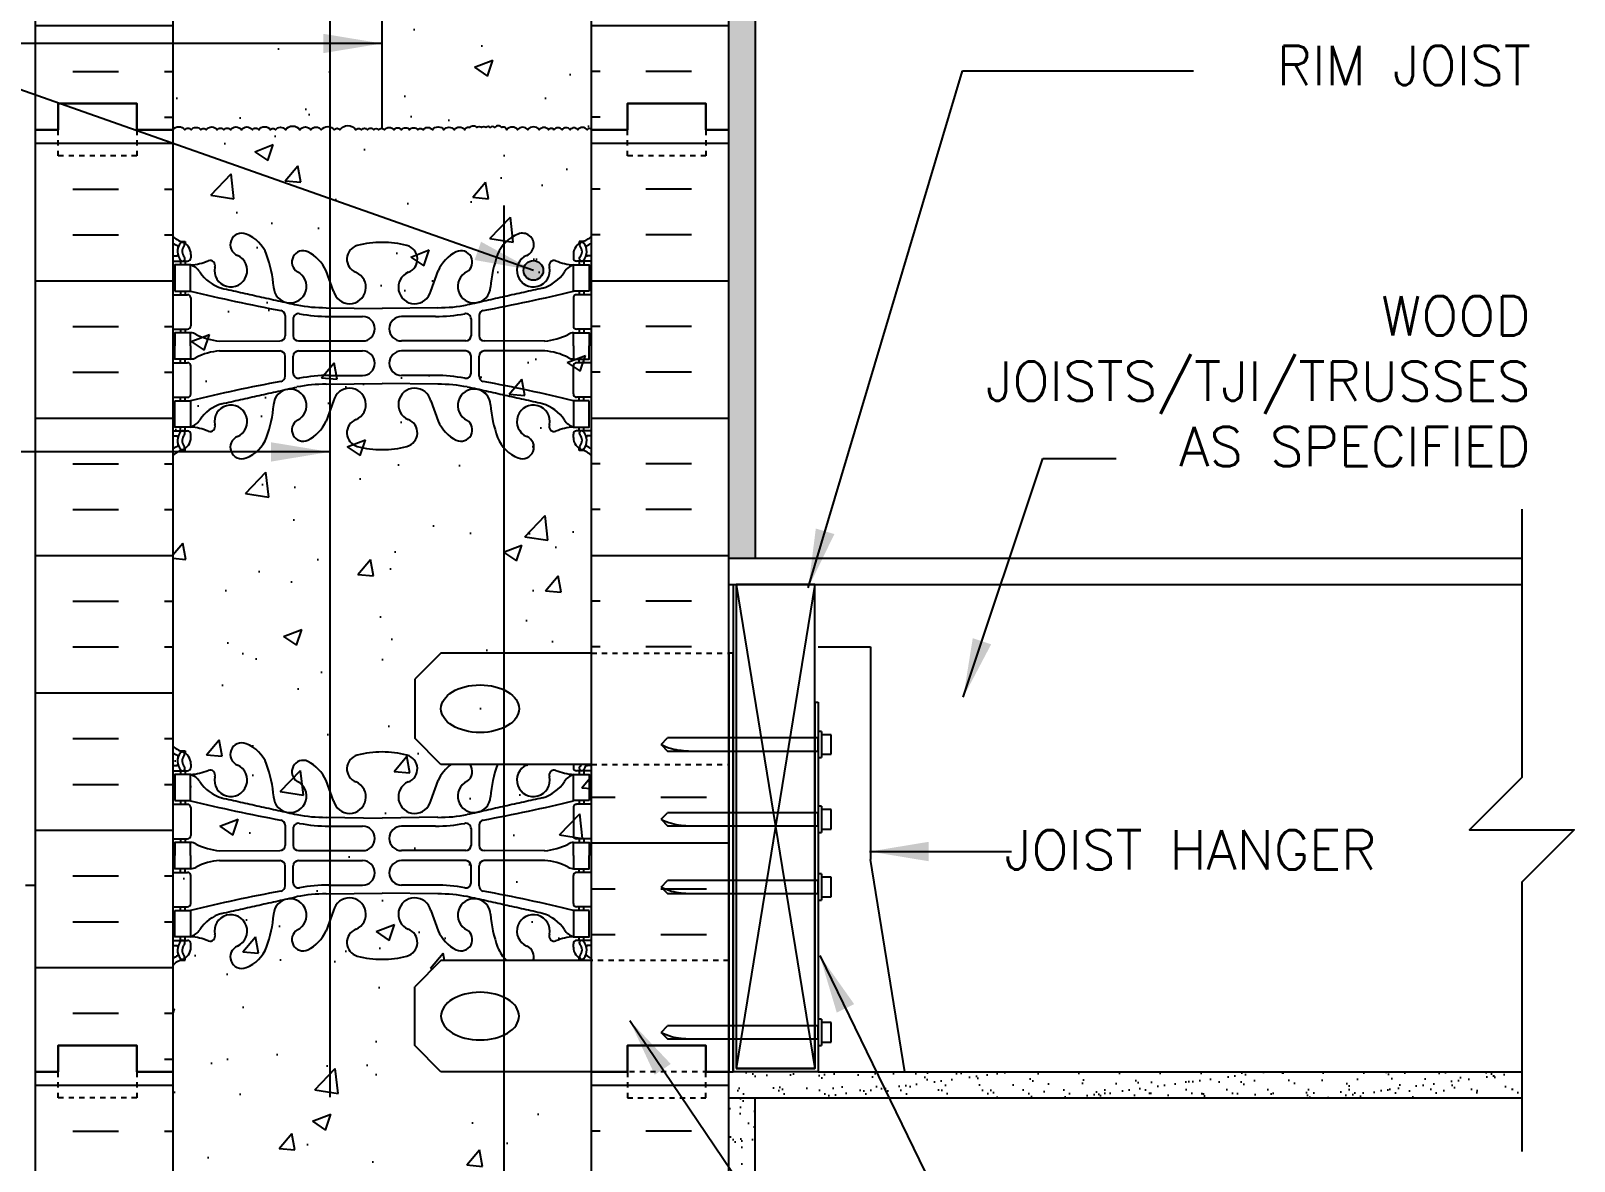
# Model space of a CAD drawing. Header units: inches. Extents: x 86.6 to 136.2, y -5.6 to 65.7.
# Drawn here: x 106.67 to 136.16, y 27.02 to 48.62 of the extents above; entities that cross this region are included whole.
import ezdxf
from ezdxf.enums import TextEntityAlignment as Align

# ---------------------------------------------------------------- set-up
doc = ezdxf.new("R2010")
doc.units = ezdxf.units.IN
doc.header["$LTSCALE"] = 0.5
doc.header["$MEASUREMENT"] = 0
doc.linetypes.add('DASHED2', pattern=[0.375, 0.25, -0.125])
doc.linetypes.add('HIDDEN2', pattern=[0.1875, 0.125, -0.0625])
for name, color, linetype in [('HATCH', 12, 'Continuous'), ('line25', 2, 'Continuous'), ('LINE3', 3, 'Continuous'), ('LINE50', 5, 'Continuous'), ('LINE9', 9, 'Continuous'), ('TEXT', 4, 'Continuous'), ('Web_Edge', 9, 'Continuous')]:
    doc.layers.add(name, color=color, linetype=linetype)
doc.styles.add('DIM', font='romans.shx', dxfattribs={"width": 0.7})
doc.styles.add('ROMANS', font='romans.shx', dxfattribs={"height": 1.125})
doc.dimstyles.new('ext_12', dxfattribs={"dimscale": 12, "dimtxt": 0.09375, "dimasz": 0.09375, "dimexe": 0.09375, "dimexo": 0.0625, "dimgap": 0.0625, "dimtad": 1, "dimdec": 1, "dimzin": 3, "dimdsep": 46, "dimlunit": 4, "dimtxsty": 'DIM', "dimcen": 0.09, "dimdle": 0.09375, "dimclrt": 4, "dimadec": 0, "dimazin": 0, "dimtfac": 1, "dimtdec": 1, "dimtmove": 2, "dimatfit": 3, "dimfxl": 0, "dimfrac": 2, "dimtolj": 1, "dimtzin": 0, "dimarcsym": 0})
pattern_1 = [(37.5, (62.706, 9.471), (-0.0157483, 0.481706), [0, -0.38, 0, -0.425, 0, -0.40625]), (7.5, (62.706, 9.471), (0.442444, 0.7055365), [0, -0.205, 0, -0.3425, 0, -0.13125]), (327.5, (62.3985, 9.471), (0.7785355, 0.0014148), [0, -0.125, 0, -0.45, 0, -0.5875]), (317.5, (62.3985, 9.471), (0.7515317, 0.219419), [0, -0.0625, 0, -0.295, 0, -0.3375])]

msp = doc.modelspace()

# ---------------------------------------------------------------- hatches: boundary and pattern name
at = {"layer": 'HATCH'}
h = msp.add_hatch(dxfattribs=at)
h.set_pattern_fill('INSUL', color=256, scale=7, style=0)
h.set_pattern_definition([(0, (-2816.7796, -350.2843), (0, 2.625), []), (0, (-2816.7796, -349.4093), (0, 2.625), [0.875, -0.875]), (0, (-2816.7796, -348.5343), (0, 2.625), [0.875, -0.875])])
h.paths.add_polyline_path([(106.757, 46.725), (107.195, 46.725), (107.195, 47.225), (108.695, 47.225), (108.695, 46.725), (109.382, 46.725), (109.382, 64.725), (108.695, 64.725), (108.695, 65.225), (107.195, 65.225), (107.195, 64.725), (106.757, 64.725)])
h = msp.add_hatch(dxfattribs=at)
h.set_pattern_fill('INSUL', color=256, scale=7, style=0)
h.set_pattern_definition([(180, (3043.5436, -350.2843), (0, 2.625), []), (180, (3043.5436, -349.4093), (0, 2.625), [0.875, -0.875]), (180, (3043.5436, -348.5343), (0, 2.625), [0.875, -0.875])])
h.paths.add_polyline_path([(120.007, 46.725), (119.57, 46.725), (119.57, 47.225), (118.07, 47.225), (118.07, 46.725), (117.382, 46.725), (117.382, 64.725), (118.07, 64.725), (118.07, 65.225), (119.57, 65.225), (119.57, 64.725), (120.007, 64.725)])
h = msp.add_hatch(dxfattribs=at)
h.set_pattern_fill('AR-SAND', color=256, scale=0.25, style=0)
h.set_pattern_definition(pattern_1)
h.paths.add_polyline_path([(120.507, 64.725), (120.007, 64.725), (120.007, 46.725), (120.007, 38.538), (120.507, 38.538)])
h = msp.add_hatch(dxfattribs=at)
h.set_pattern_fill('AR-CONC', color=256, scale=0.5, style=0)
h.paths.add_polyline_path([(117.382, 56.759, 0.272614), (117.317, 56.729, 0.520567), (117.139, 56.729, 0.520567), (116.992, 56.729, 0.520567), (116.84, 56.729, 0.520567), (116.682, 56.729, 0.520567), (116.582, 56.729, 0.520567), (116.404, 56.729, 0.520567), (116.184, 56.729, 0.520567), (115.99, 56.729, 0.520567), (115.785, 56.729, 0.520567), (115.685, 56.771, 0.520567), (115.554, 56.771, 0.520567), (115.465, 56.771, 0.520567), (115.382, 56.771, 0.520567), (115.299, 56.771, 0.520567), (115.21, 56.771, 0.520567), (115.079, 56.771, 0.520567), (114.979, 56.729, 0.520567), (114.774, 56.729, 0.520567), (114.58, 56.729, 0.520567), (114.36, 56.729, 0.520567), (114.182, 56.729, 0.520567), (114.082, 56.729, 0.520567), (113.925, 56.729, 0.520567), (113.772, 56.729, 0.520567), (113.625, 56.729, 0.520567), (113.447, 56.729, 0.520567), (113.332, 56.729, 0.520567), (113.242, 56.729, 0.520567), (113.122, 56.729, 0.520567), (113.006, 56.729, 0.520567), (112.901, 56.729, 0.520567), (112.595, 56.729, 0.520567), (112.485, 56.729, 0.520567), (112.238, 56.729, 0.520567), (112.039, 56.729, 0.520567), (111.829, 56.729, 0.520567), (111.551, 56.729, 0.520567), (111.362, 56.729, 0.520567), (111.268, 56.729, 0.520567), (111.042, 56.729, 0.520567), (110.922, 56.729, 0.520567), (110.712, 56.729, 0.520567), (110.502, 56.729, 0.520567), (110.376, 56.729, 0.520567), (110.25, 56.729, 0.520567), (110.04, 56.729, 0.520567), (109.935, 56.729, 0.520567), (109.752, 56.729, 0.520567), (109.631, 56.729, 0.614842), (109.382, 56.693), (109.382, 46.725), (109.382, 28.725), (109.382, 10.725), (112.257, 10.725), (113.257, 11.725), (113.257, 10.725), (113.257, 9.725), (114.257, 10.725), (117.382, 10.725), (117.382, 23.1), (117.382, 28.725), (114.507, 28.725), (114.007, 29.225), (114.007, 30.35), (114.507, 30.85), (117.382, 30.85), (117.382, 34.6), (114.507, 34.6), (114.007, 35.1), (114.007, 36.225), (114.507, 36.725), (117.382, 36.725), (117.382, 46.725)])
h = msp.add_hatch(dxfattribs=at)
h.set_pattern_fill('INSUL', color=256, scale=7, style=0)
h.set_pattern_definition([(0, (-2816.7796, -368.2843), (0, 2.625), []), (0, (-2816.7796, -367.4093), (0, 2.625), [0.875, -0.875]), (0, (-2816.7796, -366.5343), (0, 2.625), [0.875, -0.875])])
h.paths.add_polyline_path([(106.757, 28.725), (107.195, 28.725), (107.195, 29.225), (108.695, 29.225), (108.695, 28.725), (109.382, 28.725), (109.382, 46.725), (108.695, 46.725), (108.695, 47.225), (107.195, 47.225), (107.195, 46.725), (106.757, 46.725)])
h = msp.add_hatch(dxfattribs=at)
h.set_pattern_fill('INSUL', color=256, scale=7, style=0)
h.set_pattern_definition([(180, (3043.5436, -368.2843), (0, 2.625), []), (180, (3043.5436, -367.4093), (0, 2.625), [0.875, -0.875]), (180, (3043.5436, -366.5343), (0, 2.625), [0.875, -0.875])])
h.paths.add_polyline_path([(117.382, 36.725), (120.007, 36.725), (120.007, 46.725), (119.57, 46.725), (119.57, 47.225), (118.07, 47.225), (118.07, 46.725), (117.382, 46.725)])
h = msp.add_hatch(dxfattribs=at)
h.set_pattern_fill('AR-CONC', color=256, scale=0.5, style=0)
edge = h.paths.add_edge_path(flags=17)
edge.add_ellipse((115.253, 35.663), major_axis=(-0.746, 0), ratio=0.610344, start_angle=0, end_angle=360)
h = msp.add_hatch(dxfattribs=at)
h.set_pattern_fill('INSUL', color=256, scale=7, style=0)
h.set_pattern_definition([(0, (62.706, 9.471), (0, 2.625), []), (0, (62.706, 10.346), (0, 2.625), [0.875, -0.875]), (0, (62.706, 11.221), (0, 2.625), [0.875, -0.875])])
h.paths.add_polyline_path([(120.007, 34.6), (117.382, 34.6), (117.382, 30.85), (120.007, 30.85)])
h = msp.add_hatch(dxfattribs=at)
h.set_pattern_fill('AR-CONC', color=256, scale=0.5, style=0)
edge = h.paths.add_edge_path(flags=17)
edge.add_ellipse((115.253, 29.788), major_axis=(-0.746, 0), ratio=0.610344, start_angle=0, end_angle=360, ccw=False)
h = msp.add_hatch(dxfattribs=at)
h.set_pattern_fill('INSUL', color=256, scale=7, style=0)
h.set_pattern_definition([(0, (-2816.7796, -386.2843), (0, 2.625), []), (0, (-2816.7796, -385.4093), (0, 2.625), [0.875, -0.875]), (0, (-2816.7796, -384.5343), (0, 2.625), [0.875, -0.875])])
h.paths.add_polyline_path([(106.757, 10.725), (107.195, 10.725), (107.195, 11.225), (108.695, 11.225), (108.695, 10.725), (109.382, 10.725), (109.382, 28.725), (108.695, 28.725), (108.695, 29.225), (107.195, 29.225), (107.195, 28.725), (106.757, 28.725)])
h = msp.add_hatch(dxfattribs=at)
h.set_pattern_fill('INSUL', color=256, scale=7, style=0)
h.set_pattern_definition([(180, (3043.5436, -386.2843), (0, 2.625), []), (180, (3043.5436, -385.4093), (0, 2.625), [0.875, -0.875]), (180, (3043.5436, -384.5343), (0, 2.625), [0.875, -0.875])])
h.paths.add_polyline_path([(120.007, 10.725), (119.57, 10.725), (119.57, 11.225), (118.07, 11.225), (118.07, 10.725), (117.382, 10.725), (117.382, 28.725), (118.07, 28.725), (118.07, 29.225), (119.57, 29.225), (119.57, 28.725), (120.007, 28.725)])
h = msp.add_hatch(dxfattribs=at)
h.set_pattern_fill('AR-SAND', color=256, scale=0.25, style=0)
h.set_pattern_definition(pattern_1)
h.paths.add_polyline_path([(135.158, 28.225), (135.158, 28.725), (121.712, 28.725), (120.087, 28.725), (120.007, 28.725), (120.007, 28.225)])
h = msp.add_hatch(dxfattribs=at)
h.set_pattern_fill('AR-SAND', color=256, scale=0.25, style=0)
h.set_pattern_definition(pattern_1)
h.paths.add_polyline_path([(120.507, 28.225), (120.007, 28.225), (120.007, 10.725), (120.507, 10.725)])
at = {"layer": 'LINE3'}
msp.add_hatch(color=256, dxfattribs=at).paths.add_polyline_path([(116.084, 44.038, 1), (116.459, 44.038, 1)])

# ---------------------------------------------------------------- linework, layer by layer
at = {"layer": 'HATCH'}
for p, q in [((120.15, 38.038), (121.65, 28.788)), ((121.65, 38.038), (120.15, 28.788))]:
    msp.add_line(p, q, dxfattribs=at)
for points in [[(109.382, 46.725, -0.520567), (109.613, 46.725, -0.520567), (109.734, 46.725, -0.520567), (109.917, 46.725, -0.520567), (110.022, 46.725, -0.520567), (110.232, 46.725, -0.520567), (110.358, 46.725, -0.520567), (110.484, 46.725, -0.520567), (110.694, 46.725, -0.520567), (110.903, 46.725, -0.520567), (111.024, 46.725, -0.520567), (111.25, 46.725, -0.520567), (111.344, 46.725, -0.520567), (111.533, 46.725, -0.520567), (111.811, 46.725, -0.520567), (112.021, 46.725, -0.520567), (112.22, 46.725, -0.520567), (112.467, 46.725, -0.520567), (112.577, 46.725, -0.520567), (112.883, 46.725, -0.520567), (112.988, 46.725, -0.520567), (113.104, 46.725, -0.520567), (113.224, 46.725, -0.520567), (113.314, 46.725, -0.520567), (113.429, 46.725, -0.520567), (113.607, 46.725, -0.520567), (113.754, 46.725, -0.520567), (113.906, 46.725, -0.520567), (114.064, 46.725, -0.520567), (114.164, 46.725, -0.520567), (114.342, 46.725, -0.520567), (114.562, 46.725, -0.520567), (114.756, 46.725, -0.520567), (114.961, 46.725, -0.520567), (115.061, 46.767, -0.520567), (115.192, 46.767, -0.520567), (115.281, 46.767, -0.520567), (115.364, 46.767)], [(117.382, 46.725, 0.615119), (117.299, 46.725, 0.520567), (117.12, 46.725, 0.520567), (116.974, 46.725, 0.520567), (116.821, 46.725, 0.520567), (116.664, 46.725, 0.520567), (116.564, 46.725, 0.520567), (116.386, 46.725, 0.520567), (116.166, 46.725, 0.520567), (115.972, 46.725, 0.520567), (115.767, 46.725, 0.520567), (115.667, 46.767, 0.520567), (115.536, 46.767, 0.520567), (115.447, 46.767, 0.520567), (115.364, 46.767)]]:
    msp.add_lwpolyline(points, format="xyb", dxfattribs=at)
at = {"layer": 'line25'}
for p, q in [((109.382, 64.725), (109.382, 46.725)), ((117.382, 46.725), (117.382, 64.725)), ((109.382, 46.725), (109.382, 28.725)), ((117.382, 23.1), (117.382, 46.725)), ((120.007, 38.038), (135.158, 38.038)), ((121.65, 35.788), (121.65, 28.788)), ((109.382, 28.725), (109.382, 10.725)), ((121.65, 28.788), (120.15, 28.788)), ((121.712, 28.725), (135.158, 28.725)), ((121.712, 28.725), (123.025, 28.725))]:
    msp.add_line(p, q, dxfattribs=at)
at = {"layer": 'line25', "color": 9}
for p, q in [((118.712, 34.979), (118.837, 35.104)), ((121.775, 35.229), (121.712, 35.229)), ((121.712, 35.229), (121.712, 34.729)), ((121.775, 35.229), (121.775, 34.729)), ((121.962, 35.167), (121.775, 35.167)), ((121.962, 34.792), (121.962, 35.167)), ((118.712, 34.979), (118.837, 34.854)), ((121.712, 34.729), (121.775, 34.729)), ((121.775, 34.792), (121.962, 34.792)), ((118.712, 33.55), (118.837, 33.675)), ((121.775, 33.8), (121.712, 33.8)), ((121.712, 33.8), (121.712, 33.3)), ((121.775, 33.8), (121.775, 33.3)), ((121.962, 33.738), (121.775, 33.738)), ((121.962, 33.363), (121.962, 33.738)), ((118.712, 33.55), (118.837, 33.425)), ((121.775, 33.363), (121.962, 33.363)), ((121.712, 33.3), (121.775, 33.3)), ((121.775, 32.506), (121.712, 32.506)), ((121.712, 32.506), (121.712, 32.006)), ((121.775, 32.506), (121.775, 32.006)), ((121.962, 32.444), (121.775, 32.444)), ((121.962, 32.069), (121.962, 32.444)), ((118.712, 32.256), (118.837, 32.381)), ((118.712, 32.256), (118.837, 32.131)), ((121.712, 32.006), (121.775, 32.006)), ((121.775, 32.069), (121.962, 32.069)), ((118.712, 29.478), (118.837, 29.603)), ((121.775, 29.728), (121.712, 29.728)), ((121.712, 29.728), (121.712, 29.228)), ((121.775, 29.728), (121.775, 29.228)), ((121.962, 29.665), (121.775, 29.665)), ((121.962, 29.29), (121.962, 29.665)), ((118.712, 29.478), (118.837, 29.353)), ((121.712, 29.228), (121.775, 29.228)), ((121.775, 29.29), (121.962, 29.29))]:
    msp.add_line(p, q, dxfattribs=at)
at = {"layer": 'line25'}
msp.add_lwpolyline([(120.15, 28.788), (121.65, 28.788), (121.65, 38.038), (120.15, 38.038)], close=True, dxfattribs=at)
at = {"layer": 'line25', "color": 9}
for points in [[(118.837, 34.854), (121.712, 34.854), (121.712, 35.104), (118.837, 35.104)], [(118.837, 33.425), (121.712, 33.425), (121.712, 33.675), (118.837, 33.675)], [(118.837, 32.131), (121.712, 32.131), (121.712, 32.381), (118.837, 32.381)], [(118.837, 29.353), (121.712, 29.353), (121.712, 29.603), (118.837, 29.603)]]:
    msp.add_lwpolyline(points, dxfattribs=at)
for points in [[(118.712, 34.979), (118.911, 34.902), (119.281, 34.854)], [(118.712, 33.55), (118.911, 33.473), (119.281, 33.425)], [(118.712, 32.256), (118.911, 32.179), (119.281, 32.131)], [(118.712, 29.478), (118.911, 29.4), (119.281, 29.353)]]:
    msp.add_spline(points, degree=3, dxfattribs=at)
at = {"layer": 'LINE3'}
for p, q in [((112.382, 63.85), (112.382, 28.237)), ((113.382, 46.754), (113.382, 63.85)), ((115.705, 45.277), (115.705, 36.725)), ((115.705, 36.725), (115.705, 10.725))]:
    msp.add_line(p, q, dxfattribs=at)
msp.add_circle((116.272, 44.038), 0.188, dxfattribs=at)
at = {"layer": 'LINE50'}
for p, q in [((106.757, 46.725), (106.757, 64.725)), ((120.007, 46.725), (120.007, 64.725)), ((106.757, 28.725), (106.757, 46.725)), ((120.007, 28.725), (120.007, 46.725)), ((106.757, 10.725), (106.757, 28.725)), ((120.007, 10.725), (120.007, 28.725))]:
    msp.add_line(p, q, dxfattribs=at)
for points in [[(106.757, 46.725), (107.195, 46.725), (107.195, 47.225), (108.695, 47.225), (108.695, 46.725), (109.382, 46.725)], [(109.382, 46.725), (108.695, 46.725), (108.695, 47.225), (107.195, 47.225), (107.195, 46.725), (106.757, 46.725)], [(120.007, 46.725), (119.57, 46.725), (119.57, 47.225), (118.07, 47.225), (118.07, 46.725), (117.382, 46.725)], [(117.382, 46.725), (118.07, 46.725), (118.07, 47.225), (119.57, 47.225), (119.57, 46.725), (120.007, 46.725)], [(109.382, 28.725), (108.695, 28.725), (108.695, 29.225), (107.195, 29.225), (107.195, 28.725), (106.757, 28.725)], [(106.757, 28.725), (107.195, 28.725), (107.195, 29.225), (108.695, 29.225), (108.695, 28.725), (109.382, 28.725)], [(117.382, 28.725), (118.07, 28.725), (118.07, 29.225), (119.57, 29.225), (119.57, 28.725), (120.007, 28.725)], [(120.007, 28.725), (119.57, 28.725), (119.57, 29.225), (118.07, 29.225), (118.07, 28.725), (117.382, 28.725)]]:
    msp.add_lwpolyline(points, dxfattribs=at)
at = {"layer": 'LINE9'}
for p, q in [((120.507, 64.725), (120.507, 38.538)), ((120.007, 38.538), (135.158, 38.538)), ((120.087, 38.038), (120.087, 28.725)), ((114.507, 36.725), (114.007, 36.225)), ((117.382, 36.725), (114.507, 36.725)), ((121.712, 36.844), (122.712, 36.844)), ((122.712, 36.844), (122.712, 32.784)), ((121.65, 35.788), (121.712, 35.788)), ((121.712, 35.788), (121.712, 28.725)), ((114.507, 34.6), (114.007, 35.1)), ((117.382, 34.6), (114.507, 34.6)), ((123.37, 28.725), (122.712, 32.784)), ((106.757, 32.284), (106.57, 32.284)), ((114.507, 30.85), (114.007, 30.35)), ((117.382, 30.85), (114.507, 30.85)), ((114.507, 28.725), (114.007, 29.225)), ((117.382, 28.725), (114.507, 28.725)), ((121.712, 28.725), (120.087, 28.725)), ((120.007, 28.225), (135.158, 28.225)), ((120.507, 10.725), (120.507, 28.225))]:
    msp.add_line(p, q, dxfattribs=at)
at = {"layer": 'LINE9', "linetype": 'HIDDEN2'}
for p, q in [((117.382, 36.725), (120.007, 36.725)), ((117.382, 34.6), (120.007, 34.6)), ((120.007, 30.85), (117.382, 30.85)), ((120.007, 28.725), (117.382, 28.725))]:
    msp.add_line(p, q, dxfattribs=at)
at = {"layer": 'LINE9', "linetype": 'DASHED2', "ltscale": 0.15}
for points in [[(108.695, 46.725), (108.695, 46.725), (108.695, 46.225), (107.195, 46.225), (107.195, 46.725), (107.195, 46.725)], [(119.57, 46.725), (119.57, 46.725), (119.57, 46.225), (118.07, 46.225), (118.07, 46.725), (118.07, 46.725)], [(108.695, 28.725), (108.695, 28.725), (108.695, 28.225), (107.195, 28.225), (107.195, 28.725), (107.195, 28.725)], [(118.07, 28.725), (118.07, 28.725), (118.07, 28.225), (119.57, 28.225), (119.57, 28.725), (119.57, 28.725)]]:
    msp.add_lwpolyline(points, dxfattribs=at)
at = {"layer": 'LINE9'}
for points in [[(135.158, 39.475), (135.158, 37.108)], [(135.158, 37.108), (135.158, 34.35), (134.158, 33.35), (136.158, 33.35), (135.158, 32.35), (135.158, 27.199)], [(114.007, 36.225), (114.007, 35.1)], [(114.007, 29.225), (114.007, 30.35)]]:
    msp.add_lwpolyline(points, dxfattribs=at)
msp.add_lwpolyline([(120.007, 28.725), (120.087, 28.725), (120.087, 36.725), (120.007, 36.725)], close=True, dxfattribs=at)
msp.add_ellipse((115.253, 35.663), major_axis=(-0.746, 0), ratio=0.610344, dxfattribs=at)
at = {"layer": 'LINE9', "extrusion": (0, 0, -1)}
msp.add_ellipse((115.253, 29.788), major_axis=(-0.746, 0), ratio=0.610344, dxfattribs=at)
at = {"layer": 'Web_Edge'}
for p, q in [((109.528, 44.593), (109.618, 44.593)), ((109.618, 44.593), (109.618, 44.552)), ((117.236, 44.593), (117.146, 44.593)), ((117.146, 44.593), (117.146, 44.552)), ((109.382, 44.315), (109.46, 44.315)), ((109.728, 44.345), (109.728, 44.277)), ((117.036, 44.345), (117.036, 44.277)), ((117.382, 44.315), (117.304, 44.315)), ((109.382, 44.215), (109.666, 44.215)), ((109.528, 44.215), (109.528, 44.145)), ((109.618, 44.215), (109.618, 44.145)), ((112.453, 43.642), (112.311, 44.029)), ((114.311, 43.642), (114.453, 44.029)), ((117.382, 44.215), (117.099, 44.215)), ((117.146, 44.215), (117.146, 44.145)), ((117.236, 44.215), (117.236, 44.145)), ((109.528, 43.645), (109.528, 43.575)), ((109.618, 43.645), (109.618, 43.575)), ((117.146, 43.645), (117.146, 43.575)), ((117.236, 43.645), (117.236, 43.575)), ((109.382, 43.575), (109.666, 43.575)), ((109.728, 43.512), (109.728, 42.977)), ((117.036, 43.512), (117.036, 42.977)), ((117.382, 43.575), (117.099, 43.575)), ((111.53, 43.175), (111.53, 42.79)), ((111.683, 43.113), (111.683, 42.79)), ((112.315, 43.326), (113.382, 43.311)), ((112.363, 43.159), (113.01, 43.159)), ((114.449, 43.326), (113.382, 43.311)), ((114.401, 43.159), (113.754, 43.159)), ((115.081, 43.113), (115.081, 42.79)), ((115.234, 43.175), (115.234, 42.79)), ((109.382, 42.915), (109.666, 42.915)), ((109.528, 42.915), (109.528, 42.845)), ((109.618, 42.915), (109.618, 42.845)), ((117.382, 42.915), (117.099, 42.915)), ((117.146, 42.915), (117.146, 42.845)), ((117.236, 42.915), (117.236, 42.845)), ((110.276, 42.689), (111.43, 42.69)), ((110.276, 42.5), (111.43, 42.499)), ((111.783, 42.69), (113.01, 42.69)), ((111.783, 42.499), (113.01, 42.499)), ((114.981, 42.69), (113.754, 42.69)), ((114.981, 42.499), (113.754, 42.499)), ((116.488, 42.689), (115.334, 42.69)), ((116.488, 42.5), (115.334, 42.499)), ((109.382, 42.275), (109.666, 42.275)), ((109.528, 42.275), (109.528, 42.345)), ((109.618, 42.275), (109.618, 42.345)), ((109.728, 41.677), (109.728, 42.212)), ((111.53, 42.015), (111.53, 42.399)), ((111.683, 42.077), (111.683, 42.399)), ((115.081, 42.077), (115.081, 42.399)), ((115.234, 42.015), (115.234, 42.399)), ((117.036, 41.677), (117.036, 42.212)), ((117.382, 42.275), (117.099, 42.275)), ((117.146, 42.275), (117.146, 42.345)), ((117.236, 42.275), (117.236, 42.345)), ((112.315, 41.863), (113.382, 41.879)), ((112.363, 42.031), (113.01, 42.031)), ((114.449, 41.863), (113.382, 41.879)), ((114.401, 42.031), (113.754, 42.031)), ((109.382, 41.615), (109.666, 41.615)), ((109.528, 41.545), (109.528, 41.615)), ((109.618, 41.545), (109.618, 41.615)), ((117.382, 41.615), (117.099, 41.615)), ((117.146, 41.545), (117.146, 41.615)), ((117.236, 41.545), (117.236, 41.615)), ((112.453, 41.547), (112.311, 41.16)), ((114.311, 41.547), (114.453, 41.16)), ((109.528, 40.975), (109.528, 41.045)), ((109.618, 40.975), (109.618, 41.045)), ((117.146, 40.975), (117.146, 41.045)), ((117.236, 40.975), (117.236, 41.045)), ((109.382, 40.975), (109.666, 40.975)), ((109.382, 40.875), (109.46, 40.875)), ((109.728, 40.845), (109.728, 40.912)), ((117.036, 40.845), (117.036, 40.912)), ((117.382, 40.975), (117.099, 40.975)), ((117.382, 40.875), (117.304, 40.875)), ((109.528, 40.596), (109.618, 40.596)), ((109.618, 40.596), (109.618, 40.637)), ((117.146, 40.596), (117.146, 40.637)), ((117.236, 40.596), (117.146, 40.596))]:
    msp.add_line(p, q, dxfattribs=at)
at = {"layer": 'Web_Edge', "color": 8}
for p, q in [((109.528, 34.855), (109.618, 34.855)), ((109.618, 34.855), (109.618, 34.813)), ((109.382, 34.576), (109.46, 34.576)), ((109.728, 34.606), (109.728, 34.538)), ((117.036, 34.6), (117.036, 34.538)), ((117.382, 34.576), (117.304, 34.576)), ((109.382, 34.476), (109.666, 34.476)), ((109.528, 34.476), (109.528, 34.406)), ((109.618, 34.476), (109.618, 34.406)), ((112.453, 33.904), (112.311, 34.29)), ((114.311, 33.904), (114.453, 34.29)), ((117.382, 34.476), (117.099, 34.476)), ((117.146, 34.476), (117.146, 34.406)), ((117.236, 34.476), (117.236, 34.406)), ((109.382, 33.836), (109.666, 33.836)), ((109.528, 33.906), (109.528, 33.836)), ((109.618, 33.906), (109.618, 33.836)), ((109.728, 33.773), (109.728, 33.238)), ((117.036, 33.773), (117.036, 33.238)), ((117.382, 33.836), (117.099, 33.836)), ((117.146, 33.906), (117.146, 33.836)), ((117.236, 33.906), (117.236, 33.836)), ((111.53, 33.436), (111.53, 33.051)), ((111.683, 33.374), (111.683, 33.051)), ((112.315, 33.588), (113.382, 33.572)), ((112.363, 33.42), (113.01, 33.42)), ((114.449, 33.588), (113.382, 33.572)), ((114.401, 33.42), (113.754, 33.42)), ((115.081, 33.374), (115.081, 33.051)), ((115.234, 33.436), (115.234, 33.051)), ((109.382, 33.176), (109.666, 33.176)), ((109.528, 33.176), (109.528, 33.106)), ((109.618, 33.176), (109.618, 33.106)), ((117.382, 33.176), (117.099, 33.176)), ((117.146, 33.176), (117.146, 33.106)), ((117.236, 33.176), (117.236, 33.106)), ((110.276, 32.95), (111.43, 32.951)), ((110.276, 32.761), (111.43, 32.76)), ((111.783, 32.951), (113.01, 32.951)), ((111.783, 32.76), (113.01, 32.76)), ((114.981, 32.951), (113.754, 32.951)), ((114.981, 32.76), (113.754, 32.76)), ((116.488, 32.95), (115.334, 32.951)), ((116.488, 32.761), (115.334, 32.76)), ((109.382, 32.536), (109.666, 32.536)), ((109.528, 32.536), (109.528, 32.606)), ((109.618, 32.536), (109.618, 32.606)), ((109.728, 31.938), (109.728, 32.473)), ((111.53, 32.276), (111.53, 32.66)), ((111.683, 32.338), (111.683, 32.66)), ((115.081, 32.338), (115.081, 32.66)), ((115.234, 32.276), (115.234, 32.66)), ((117.036, 31.938), (117.036, 32.473)), ((117.382, 32.536), (117.099, 32.536)), ((117.146, 32.536), (117.146, 32.606)), ((117.236, 32.536), (117.236, 32.606)), ((112.363, 32.292), (113.01, 32.292)), ((114.401, 32.292), (113.754, 32.292)), ((109.382, 31.876), (109.666, 31.876)), ((109.528, 31.806), (109.528, 31.876)), ((109.618, 31.806), (109.618, 31.876)), ((112.315, 32.124), (113.382, 32.14)), ((114.449, 32.124), (113.382, 32.14)), ((117.382, 31.876), (117.099, 31.876)), ((117.146, 31.806), (117.146, 31.876)), ((117.236, 31.806), (117.236, 31.876)), ((112.453, 31.808), (112.311, 31.421)), ((114.311, 31.808), (114.453, 31.421)), ((109.528, 31.236), (109.528, 31.306)), ((109.618, 31.236), (109.618, 31.306)), ((117.146, 31.236), (117.146, 31.306)), ((117.236, 31.236), (117.236, 31.306)), ((109.382, 31.236), (109.666, 31.236)), ((109.382, 31.136), (109.46, 31.136)), ((109.728, 31.106), (109.728, 31.173)), ((117.036, 31.106), (117.036, 31.173)), ((117.382, 31.236), (117.099, 31.236)), ((117.382, 31.136), (117.304, 31.136)), ((109.528, 30.857), (109.618, 30.857)), ((109.618, 30.857), (109.618, 30.899)), ((117.146, 30.857), (117.146, 30.899)), ((117.236, 30.857), (117.146, 30.857))]:
    msp.add_line(p, q, dxfattribs=at)
at = {"layer": 'Web_Edge'}
for points in [[(109.423, 43.645), (109.723, 43.645), (109.723, 44.145), (109.423, 44.145)], [(117.341, 43.645), (117.041, 43.645), (117.041, 44.145), (117.341, 44.145)], [(109.423, 41.545), (109.723, 41.545), (109.723, 41.045), (109.423, 41.045)], [(117.341, 41.545), (117.041, 41.545), (117.041, 41.045), (117.341, 41.045)]]:
    msp.add_lwpolyline(points, close=True, dxfattribs=at)
for points in [[(109.723, 42.595), (109.723, 42.845), (109.423, 42.845), (109.423, 42.595)], [(117.041, 42.595), (117.041, 42.845), (117.341, 42.845), (117.341, 42.595)], [(109.723, 42.595), (109.723, 42.345), (109.423, 42.345), (109.423, 42.595)], [(117.041, 42.595), (117.041, 42.345), (117.341, 42.345), (117.341, 42.595)]]:
    msp.add_lwpolyline(points, dxfattribs=at)
at = {"layer": 'Web_Edge', "color": 8}
for points in [[(109.423, 33.906), (109.723, 33.906), (109.723, 34.406), (109.423, 34.406)], [(117.341, 33.906), (117.041, 33.906), (117.041, 34.406), (117.341, 34.406)], [(109.423, 31.806), (109.723, 31.806), (109.723, 31.306), (109.423, 31.306)], [(117.341, 31.806), (117.041, 31.806), (117.041, 31.306), (117.341, 31.306)]]:
    msp.add_lwpolyline(points, close=True, dxfattribs=at)
for points in [[(109.723, 32.856), (109.723, 33.106), (109.423, 33.106), (109.423, 32.856)], [(117.041, 32.856), (117.041, 33.106), (117.341, 33.106), (117.341, 32.856)], [(109.723, 32.856), (109.723, 32.606), (109.423, 32.606), (109.423, 32.856)], [(117.041, 32.856), (117.041, 32.606), (117.341, 32.606), (117.341, 32.856)]]:
    msp.add_lwpolyline(points, dxfattribs=at)
at = {"layer": 'Web_Edge'}
for centre, radius, start, end in [((109.728, 45.052), 0.5, 226.2109, 250.5288), ((109.728, 45.052), 0.6, 234.7832, 245.0748), ((109.722, 44.399), 0.25, 140.1145, 222.4609), ((109.564, 44.53), 0.045, 321.448, 139.1879), ((109.478, 44.345), 0.25, 0, 70.5288), ((110.701, 44.529), 0.22, 68.1963, 248.1963), ((110.543, 44.1), 0.677, 21.1239, 69.3197), ((113.37, 42.821), 1.754, 89.6229, 105.2918), ((113.394, 42.821), 1.754, 74.7082, 90.3771), ((116.221, 44.1), 0.677, 110.6803, 158.8761), ((116.063, 44.529), 0.22, 291.8037, 111.8037), ((117.286, 44.345), 0.25, 109.4712, 180), ((117.2, 44.53), 0.045, 40.8121, 218.552), ((117.036, 45.052), 0.5, 289.4712, 313.7891), ((117.042, 44.399), 0.25, 317.5391, 39.8855), ((117.036, 45.052), 0.6, 294.9252, 305.2168), ((109.46, 44.334), 0.0196, 269.4032, 15.4901), ((109.466, 44.489), 0.021, 343.464, 63.9957), ((109.57, 44.261), 0.045, 222.4609, 42.4609), ((109.722, 44.399), 0.16, 140.0001, 222.4609), ((109.666, 44.277), 0.0625, 270, 0), ((110.492, 44.038), 0.314, 168.5886, 66.1916), ((108.952, 43.535), 2.365, 4.3895, 20.0015), ((111.875, 44.198), 0.217, 65.5264, 238.537), ((111.624, 43.728), 0.75, 23.6938, 62.9705), ((112.976, 44.254), 0.268, 104.7892, 250.0338), ((113.788, 44.254), 0.268, 289.9662, 75.2108), ((115.14, 43.728), 0.75, 117.0295, 156.3062), ((114.889, 44.198), 0.217, 301.463, 114.4736), ((117.812, 43.535), 2.365, 159.9985, 175.6105), ((116.272, 44.038), 0.314, 113.8084, 11.4114), ((117.099, 44.277), 0.0625, 180, 270), ((117.194, 44.261), 0.045, 137.5391, 317.5391), ((117.042, 44.399), 0.16, 317.5391, 39.9999), ((117.298, 44.489), 0.021, 116.0043, 196.536), ((117.304, 44.334), 0.0196, 164.5099, 270.5968), ((109.668, 45.14), 0.997, 273.1538, 293.1467), ((109.601, 43.802), 0.364, 34.9775, 70.3387), ((110.524, 44.413), 0.743, 212.7919, 253.8107), ((110.094, 44.133), 0.0968, 340.1551, 110.4331), ((111.623, 43.731), 0.314, 182.7357, 63.9348), ((112.758, 43.715), 0.314, 193.4146, 66.1916), ((114.006, 43.715), 0.314, 113.8084, 346.5854), ((115.141, 43.731), 0.314, 116.0652, 357.2643), ((116.24, 44.413), 0.743, 286.1893, 327.2081), ((116.67, 44.133), 0.0968, 69.5669, 199.8449), ((117.096, 45.14), 0.997, 246.8533, 266.8462), ((117.163, 43.802), 0.364, 109.6613, 145.0225), ((116.532, 71.065), 28.253, 256.0552, 259.6343), ((110.232, 71.065), 28.253, 280.3657, 283.9448), ((109.666, 43.512), 0.0625, 0, 90), ((112.31, 46.31), 2.984, 259.2546, 270.0995), ((114.454, 46.31), 2.984, 269.9005, 280.7454), ((117.099, 43.512), 0.0625, 90, 180), ((111.43, 43.175), 0.1, 360, 79.6343), ((111.783, 43.113), 0.1, 79.2546, 180), ((112.358, 46.142), 2.984, 259.2546, 270.0995), ((113.01, 42.924), 0.234, 270, 90), ((113.754, 42.924), 0.234, 90, 270), ((114.406, 46.142), 2.984, 269.9005, 280.7454), ((114.981, 43.113), 0.1, 0, 100.7454), ((115.334, 43.175), 0.1, 100.3657, 180), ((109.666, 42.977), 0.0625, 270, 0), ((109.719, 42.626), 0.219, 60.4937, 88.92), ((110.361, 43.846), 1.16, 242.5844, 265.8032), ((111.43, 42.79), 0.1, 270.0388, 360), ((111.783, 42.79), 0.1, 180, 270), ((114.981, 42.79), 0.1, 270, 0), ((115.334, 42.79), 0.1, 180, 269.9612), ((116.403, 43.846), 1.16, 274.1968, 297.4156), ((117.045, 42.626), 0.219, 91.08, 119.5063), ((117.099, 42.977), 0.0625, 180, 270), ((110.361, 41.343), 1.16, 94.1968, 117.4156), ((111.43, 42.399), 0.1, 0, 89.9612), ((111.783, 42.399), 0.1, 90, 180), ((113.01, 42.265), 0.234, 270, 90), ((113.754, 42.265), 0.234, 90, 270), ((114.981, 42.399), 0.1, 0, 90), ((115.334, 42.399), 0.1, 90.0388, 180), ((116.403, 41.343), 1.16, 62.5844, 85.8032), ((109.666, 42.212), 0.0625, 0, 90), ((109.719, 42.563), 0.219, 271.08, 299.5063), ((117.045, 42.563), 0.219, 240.4937, 268.92), ((117.099, 42.212), 0.0625, 90, 180), ((116.532, 14.124), 28.253, 100.3657, 103.9448), ((111.43, 42.015), 0.1, 280.3657, 0), ((111.783, 42.077), 0.1, 180, 280.7454), ((112.358, 39.047), 2.984, 89.9005, 100.7454), ((114.406, 39.047), 2.984, 79.2546, 90.0995), ((114.981, 42.077), 0.1, 259.2546, 0), ((115.334, 42.015), 0.1, 180, 259.6343), ((110.232, 14.124), 28.253, 76.0552, 79.6343), ((109.666, 41.677), 0.0625, 270, 0), ((111.623, 41.458), 0.314, 296.0652, 177.2643), ((112.31, 38.879), 2.984, 89.9005, 100.7454), ((112.758, 41.474), 0.314, 293.8084, 166.5854), ((114.006, 41.474), 0.314, 13.4146, 246.1916), ((114.454, 38.879), 2.984, 79.2546, 90.0995), ((115.141, 41.458), 0.314, 2.7357, 243.9348), ((117.099, 41.677), 0.0625, 180, 270), ((110.524, 40.776), 0.743, 106.1893, 147.2081), ((110.492, 41.151), 0.314, 293.8084, 191.4114), ((108.952, 41.654), 2.365, 339.9985, 355.6105), ((117.812, 41.654), 2.365, 184.3895, 200.0015), ((116.272, 41.151), 0.314, 348.5886, 246.1916), ((116.24, 40.776), 0.743, 32.7919, 73.8107), ((109.601, 41.387), 0.364, 289.6613, 325.0225), ((109.668, 40.049), 0.997, 66.8533, 86.8462), ((110.094, 41.057), 0.0968, 249.5669, 19.8449), ((111.875, 40.991), 0.217, 121.463, 294.4736), ((111.624, 41.461), 0.75, 297.0295, 336.3062), ((112.976, 40.935), 0.268, 109.9662, 255.2108), ((113.788, 40.935), 0.268, 284.7892, 70.0338), ((115.14, 41.461), 0.75, 203.6938, 242.9705), ((114.889, 40.991), 0.217, 245.5264, 58.537), ((116.67, 41.057), 0.0968, 160.1551, 290.4331), ((117.096, 40.049), 0.997, 93.1538, 113.1467), ((117.163, 41.387), 0.364, 214.9775, 250.3387), ((109.46, 40.855), 0.0196, 344.5099, 90.5968), ((109.722, 40.79), 0.25, 137.5391, 219.8855), ((109.466, 40.701), 0.021, 296.0043, 16.536), ((109.57, 40.928), 0.045, 317.5391, 137.5391), ((109.478, 40.845), 0.25, 289.4712, 360), ((109.722, 40.79), 0.16, 137.5391, 219.9999), ((109.666, 40.912), 0.0625, 360, 90), ((110.701, 40.66), 0.22, 111.8037, 291.8037), ((110.543, 41.089), 0.677, 290.6803, 338.8761), ((116.221, 41.089), 0.677, 201.1239, 249.3197), ((116.063, 40.66), 0.22, 248.1963, 68.1963), ((117.099, 40.912), 0.0625, 90, 180), ((117.286, 40.845), 0.25, 180, 250.5288), ((117.194, 40.928), 0.045, 42.4609, 222.4609), ((117.042, 40.79), 0.16, 320.0001, 42.4609), ((117.042, 40.79), 0.25, 320.1145, 42.4609), ((117.298, 40.701), 0.021, 163.464, 243.9957), ((117.304, 40.855), 0.0196, 89.4032, 195.4901), ((109.728, 40.137), 0.6, 114.9252, 125.2168), ((109.728, 40.137), 0.5, 109.4712, 133.7891), ((109.564, 40.659), 0.045, 220.8121, 38.552), ((113.37, 42.368), 1.754, 254.7082, 270.3771), ((113.394, 42.368), 1.754, 269.6229, 285.2918), ((117.2, 40.659), 0.045, 141.448, 319.1879), ((117.036, 40.137), 0.5, 46.2109, 70.5288), ((117.036, 40.137), 0.6, 54.7832, 65.0748)]:
    msp.add_arc(centre, radius, start, end, dxfattribs=at)
at = {"layer": 'Web_Edge', "color": 8}
for centre, radius, start, end in [((109.728, 35.313), 0.5, 226.2109, 250.5288), ((109.728, 35.313), 0.6, 234.7832, 245.0748), ((109.722, 34.66), 0.25, 140.1145, 222.4609), ((109.564, 34.791), 0.045, 321.448, 139.1879), ((109.478, 34.606), 0.25, 0, 70.5288), ((110.701, 34.79), 0.22, 68.1963, 248.1963), ((110.543, 34.361), 0.677, 21.1239, 69.3197), ((113.37, 33.082), 1.754, 89.6229, 105.2918), ((113.394, 33.082), 1.754, 74.7082, 90.3771), ((109.46, 34.595), 0.0196, 269.4032, 15.4901), ((109.466, 34.75), 0.021, 343.464, 63.9957), ((109.57, 34.522), 0.045, 222.4609, 42.4609), ((109.722, 34.66), 0.16, 140.0001, 222.4609), ((109.666, 34.538), 0.0625, 270, 0), ((110.492, 34.299), 0.314, 168.5886, 66.1916), ((108.952, 33.796), 2.365, 4.3895, 20.0015), ((111.875, 34.459), 0.217, 65.5264, 238.537), ((111.624, 33.989), 0.75, 23.6938, 62.9705), ((112.976, 34.515), 0.268, 104.7892, 250.0338), ((113.788, 34.515), 0.268, 289.9662, 75.2108), ((115.14, 33.989), 0.75, 125.4295, 156.3062), ((114.889, 34.459), 0.217, 301.463, 40.4029), ((117.812, 33.796), 2.365, 160.126, 175.6105), ((116.272, 34.299), 0.314, 113.8084, 11.4114), ((116.063, 34.79), 0.22, 291.8037, 300.3318), ((117.099, 34.538), 0.0625, 180, 270), ((117.194, 34.522), 0.045, 137.5391, 317.5391), ((117.042, 34.66), 0.16, 317.5391, 337.9258), ((117.042, 34.66), 0.25, 317.5391, 346.083), ((117.304, 34.595), 0.0196, 165.6676, 270.5968), ((109.668, 35.402), 0.997, 273.1538, 293.1467), ((109.601, 34.063), 0.364, 34.9775, 70.3387), ((110.524, 34.674), 0.743, 212.7919, 253.8107), ((110.094, 34.394), 0.0968, 340.1551, 110.4331), ((111.623, 33.992), 0.314, 182.7357, 63.9348), ((112.758, 33.976), 0.314, 193.4146, 66.1916), ((114.006, 33.976), 0.314, 113.8084, 346.5854), ((115.141, 33.992), 0.314, 116.0652, 357.2643), ((116.24, 34.674), 0.743, 286.1893, 327.2081), ((116.67, 34.394), 0.0968, 69.5669, 199.8449), ((117.096, 35.402), 0.997, 246.8533, 266.8462), ((117.163, 34.063), 0.364, 109.6613, 145.0225), ((109.666, 33.773), 0.0625, 0, 90), ((116.532, 61.326), 28.253, 256.0552, 259.6343), ((112.31, 36.571), 2.984, 259.2546, 270.0995), ((114.454, 36.571), 2.984, 269.9005, 280.7454), ((110.232, 61.326), 28.253, 280.3657, 283.9448), ((117.099, 33.773), 0.0625, 90, 180), ((111.43, 33.436), 0.1, 360, 79.6343), ((111.783, 33.374), 0.1, 79.2546, 180), ((112.358, 36.404), 2.984, 259.2546, 270.0995), ((113.01, 33.185), 0.234, 270, 90), ((113.754, 33.185), 0.234, 90, 270), ((114.406, 36.404), 2.984, 269.9005, 280.7454), ((114.981, 33.374), 0.1, 0, 100.7454), ((115.334, 33.436), 0.1, 100.3657, 180), ((109.666, 33.238), 0.0625, 270, 0), ((109.719, 32.887), 0.219, 60.4937, 88.92), ((110.361, 34.107), 1.16, 242.5844, 265.8032), ((111.43, 33.051), 0.1, 270.0388, 360), ((111.783, 33.051), 0.1, 180, 270), ((114.981, 33.051), 0.1, 270, 0), ((115.334, 33.051), 0.1, 180, 269.9612), ((116.403, 34.107), 1.16, 274.1968, 297.4156), ((117.045, 32.887), 0.219, 91.08, 119.5063), ((117.099, 33.238), 0.0625, 180, 270), ((110.361, 31.605), 1.16, 94.1968, 117.4156), ((111.43, 32.66), 0.1, 0, 89.9612), ((111.783, 32.66), 0.1, 90, 180), ((113.01, 32.526), 0.234, 270, 90), ((113.754, 32.526), 0.234, 90, 270), ((114.981, 32.66), 0.1, 0, 90), ((115.334, 32.66), 0.1, 90.0388, 180), ((116.403, 31.605), 1.16, 62.5844, 85.8032), ((109.666, 32.473), 0.0625, 0, 90), ((109.719, 32.824), 0.219, 271.08, 299.5063), ((117.045, 32.824), 0.219, 240.4937, 268.92), ((117.099, 32.473), 0.0625, 90, 180), ((116.532, 4.385), 28.253, 100.3657, 103.9448), ((111.43, 32.276), 0.1, 280.3657, 0), ((111.783, 32.338), 0.1, 180, 280.7454), ((112.358, 29.308), 2.984, 89.9005, 100.7454), ((114.406, 29.308), 2.984, 79.2546, 90.0995), ((114.981, 32.338), 0.1, 259.2546, 0), ((115.334, 32.276), 0.1, 180, 259.6343), ((110.232, 4.385), 28.253, 76.0552, 79.6343), ((109.666, 31.938), 0.0625, 270, 0), ((111.623, 31.719), 0.314, 296.0652, 177.2643), ((112.31, 29.14), 2.984, 89.9005, 100.7454), ((112.758, 31.735), 0.314, 293.8084, 166.5854), ((114.006, 31.735), 0.314, 13.4146, 246.1916), ((114.454, 29.14), 2.984, 79.2546, 90.0995), ((115.141, 31.719), 0.314, 2.7357, 243.9348), ((117.099, 31.938), 0.0625, 180, 270), ((110.524, 31.037), 0.743, 106.1893, 147.2081), ((110.492, 31.413), 0.314, 293.8084, 191.4114), ((108.952, 31.915), 2.365, 339.9985, 355.6105), ((117.812, 31.915), 2.365, 184.3895, 200.0015), ((116.272, 31.413), 0.314, 348.5886, 246.1916), ((116.24, 31.037), 0.743, 32.7919, 73.8107), ((109.601, 31.648), 0.364, 289.6613, 325.0225), ((109.668, 30.31), 0.997, 66.8533, 86.8462), ((110.094, 31.318), 0.0968, 249.5669, 19.8449), ((111.875, 31.252), 0.217, 121.463, 294.4736), ((111.624, 31.722), 0.75, 297.0295, 336.3062), ((112.976, 31.196), 0.268, 109.9662, 255.2108), ((113.788, 31.196), 0.268, 284.7892, 70.0338), ((115.14, 31.722), 0.75, 203.6938, 242.9705), ((114.889, 31.252), 0.217, 245.5264, 58.537), ((116.67, 31.318), 0.0968, 160.1551, 290.4331), ((117.096, 30.31), 0.997, 93.1538, 113.1467), ((117.163, 31.648), 0.364, 214.9775, 250.3387), ((109.46, 31.116), 0.0196, 344.5099, 90.5968), ((109.722, 31.051), 0.25, 137.5391, 219.8855), ((109.466, 30.962), 0.021, 296.0043, 16.536), ((109.57, 31.19), 0.045, 317.5391, 137.5391), ((109.478, 31.106), 0.25, 289.4712, 360), ((109.722, 31.051), 0.16, 137.5391, 219.9999), ((109.666, 31.173), 0.0625, 360, 90), ((110.701, 30.921), 0.22, 111.8037, 291.8037), ((110.543, 31.35), 0.677, 290.6803, 338.8761), ((116.221, 31.35), 0.677, 201.1239, 227.6464), ((116.063, 30.921), 0.22, 341.1022, 68.1963), ((117.099, 31.173), 0.0625, 90, 180), ((117.286, 31.106), 0.25, 180, 250.5288), ((117.194, 31.19), 0.045, 42.4609, 222.4609), ((117.042, 31.051), 0.16, 320.0001, 42.4609), ((117.042, 31.051), 0.25, 320.1145, 42.4609), ((117.298, 30.962), 0.021, 163.464, 243.9957), ((117.304, 31.116), 0.0196, 89.4032, 195.4901), ((109.728, 30.399), 0.6, 114.9252, 125.2168), ((109.728, 30.399), 0.5, 109.4712, 133.7891), ((109.564, 30.92), 0.045, 220.8121, 38.552), ((113.37, 32.629), 1.754, 254.7082, 270.3771), ((113.394, 32.629), 1.754, 269.6229, 285.2918), ((117.2, 30.92), 0.045, 141.448, 319.1879), ((117.036, 30.399), 0.5, 64.5651, 70.5288), ((117.036, 30.399), 0.6, 54.7832, 65.0748)]:
    msp.add_arc(centre, radius, start, end, dxfattribs=at)
at = {"layer": 'Web_Edge'}
for points in [[(110.316, 43.699), (111.754, 43.379)], [(116.448, 43.699), (115.01, 43.379)], [(110.316, 41.49), (111.754, 41.81)], [(116.448, 41.49), (115.01, 41.81)]]:
    msp.add_open_spline(points, degree=1, dxfattribs=at)
at = {"layer": 'Web_Edge', "color": 8}
for points in [[(110.316, 33.96), (111.754, 33.64)], [(116.448, 33.96), (115.01, 33.64)], [(110.316, 31.751), (111.754, 32.072)], [(116.448, 31.751), (115.01, 32.072)]]:
    msp.add_open_spline(points, degree=1, dxfattribs=at)

# ---------------------------------------------------------------- texts
at = {"layer": 'TEXT', "style": 'ROMANS'}
msp.add_text(' JOIST HANGER', height=0.75, dxfattribs=at).set_placement((124.762, 32.965), align=Align.MIDDLE_LEFT)
at = {"layer": 'TEXT', "char_height": 0.75, "width": 11.43486, "attachment_point": 6, "style": 'ROMANS'}
for s, insert in [('RIM JOIST', (135.328, 47.956)), ('WOOD JOISTS/TJI/TRUSSES AS SPECIFIED', (135.328, 41.922))]:
    msp.add_mtext(s, dxfattribs=dict(at, insert=insert))

# ---------------------------------------------------------------- leaders
at = {"layer": 'TEXT'}
for points, override in [([(113.382, 48.375), (103.964, 48.375), (98.889, 48.375)], {"dimgap": 0.0625, "dimtad": 0}), ([(116.272, 44.038), (103.964, 48.375), (98.889, 48.375)], {"dimgap": 0.0625, "dimtad": 0}), ([(121.525, 37.975), (124.469, 47.855), (128.887, 47.855)], {"dimtad": 0}), ([(112.382, 40.57), (102.244, 40.57)], {"dimtad": 0}), ([(124.487, 35.884), (126.008, 40.446), (127.406, 40.446)], {"dimtad": 0}), ([(122.697, 32.934), (125.406, 32.934)], {"dimgap": 0.0625, "dimtad": 0}), ([(121.743, 30.949), (124.267, 25.76), (125.895, 25.76)], {"dimgap": 0.0625, "dimtad": 0}), ([(118.114, 29.703), (123.198, 22.187), (125.167, 22.187)], {"dimgap": 0.0625, "dimtad": 0})]:
    msp.add_leader(points, dimstyle='ext_12', override=override, dxfattribs=at)

doc.saveas('drawing.dxf')
